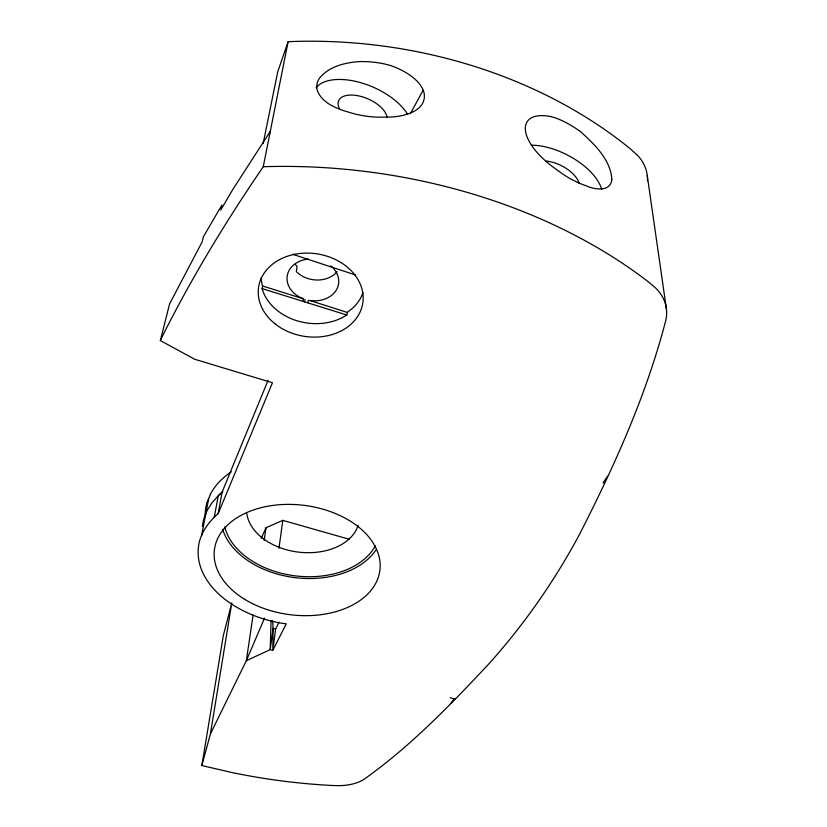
<?xml version="1.0" encoding="UTF-8"?>
<svg xmlns="http://www.w3.org/2000/svg" width="827" height="827" viewBox="0 0 827 827"><rect width="100%" height="100%" fill="white"/><g stroke="black" fill="none" stroke-linecap="round" stroke-linejoin="round"><path stroke-width="1.24" d="M271.07 620.529L270.212 649.629L246.332 660.701L210.43 733.859L201.85 765.533L231.291 772.397A460.029 318.447 6.3 0 0 330.779 785.423L336.175 785.609A38.083 21.44 5.3 0 0 365.503 778.259C411.329 745.499 450.498 704.811 488.881 663.864C505.886 644.915 521.775 624.964 536.454 604.155C552.074 582.001 566.33 558.897 579.169 535.028C614.037 466.831 645.784 396.578 665.301 322.292A55.016 42.156 -8.2 0 0 653.154 285.832L647.789 281.407A455.305 311.965 6.4 0 0 263.265 166.723A3465.45 1267.77 -20.9 0 0 162.526 335.948L160.345 340.579L194.779 359.28L272.476 382.756L218.194 513.557C210.151 520.628 203.266 529.249 199.989 539.576A99.488 65.798 7 0 0 279.94 622.948L286.266 623.868L272.807 650.322L270.212 649.629L273.075 628.365L272.662 620.705M342.368 317.609L346.782 315.015L347.66 312.017A52.018 41.608 8.8 0 0 362.939 292.779M275.639 629.047L272.807 650.322L273.075 628.365L275.639 629.047L279.113 622.121M278.968 548.27L282.813 520.369L349.501 539.338M307.882 302.796L308.254 300.149M303.044 301.462L303.426 298.826L262.583 285.977L262.304 285.17A52.018 41.608 8.8 0 1 261.187 277.831M304.574 301.948L304.956 299.302M253.083 615.092L246.332 660.701L264.547 618.1M264.154 540.403L266.036 527.74L282.813 520.369M210.43 733.859L231.808 602.842L223.331 635.518L201.85 765.533M342.368 317.609A52.132 41.629 8.7 0 1 263.575 292.903L262.107 288.613L262.583 285.977M218.194 513.557L222.112 492.096L268.072 380.337M214.276 517.216L218.235 495.766L222.112 492.096M201.602 535.638L208.683 498.557M263.265 166.723L288.116 41.681A412.663 309.794 6.5 0 1 630.339 148.85L637.596 155.435A49.31 40.73 -12.2 0 1 647.458 180.813M263.131 143.66L277.717 71.835L288.116 41.681M160.345 340.579L169.566 303.964L202.212 241.742L203.401 236.729L221.905 205.034L220.768 210.006L232.418 190.086L270.284 131.369L269.437 133.767M207.091 502.506L210.285 494.587M261.218 538.305L266.036 527.74M410.574 113.247L423.176 90.174C420.116 82.762 413.624 77.511 407.06 73.262A53.827 27.704 11.7 0 0 390.592 65.519L384.297 63.906A55.885 28.924 6.8 0 0 358.112 61.653C344.239 62.862 328.96 66.656 319.739 77.862A50.364 25.947 1.9 0 0 317.589 91.259C323.46 104.605 338.76 109.257 351.64 113.082A55.719 28.759 6.8 0 0 378.993 117.176L385.775 117.134A53.765 27.642 11.7 0 0 403.855 115.17L408.931 113.619A52.67 27.095 11.7 0 0 420.209 106.683C424.334 102.3 425.657 95.715 423.176 90.174M451.025 703.312L454.137 698.794L454.902 698.97M607.607 476.207L603.11 482.72L604.392 483.102M450.25 697.75L454.137 698.794M262.107 288.613L346.782 315.015M347.082 312.358L309.639 300.439A25.978 20.778 8.7 0 0 336.238 290.163A25.978 20.778 8.7 0 0 330.769 265.818M292.706 254.292L355.476 274.967M647.241 175.51L666.438 309.153M376.078 549.79A81.325 55.275 7 0 1 293.771 577.473A81.325 55.275 7 0 1 222.608 529.218M339.184 108.11A26.082 13.304 23.3 0 1 358.019 95.746A26.082 13.304 23.3 0 1 387.046 117.444M316.038 87.879A52.235 26.64 23.3 0 1 360.975 82.752A52.235 26.64 23.3 0 1 407.597 114.353M202.429 526.334A98.072 65.912 7 0 1 204.083 518.157L207.298 510.259L212.032 502.744L218.235 495.766A98.113 65.943 7 0 1 222.856 491.745M358.143 525.372A56.639 38.776 7 0 1 299.694 552.25A56.639 38.776 7 0 1 246.828 513.629M545.582 161.038A25.348 12.663 27.4 0 1 578.993 183.108M205.137 515.417A97.079 66.015 7 0 1 207.039 502.496M210.223 494.567A97.079 66.015 7 0 1 231.374 471.783M337.075 271.711A25.544 20.685 8.9 0 1 296.304 271.545L297.079 266.48A25.43 20.665 8.9 0 1 295.208 264.299M303.437 298.816A25.978 20.778 8.7 0 1 287.155 276.373A25.978 20.778 8.7 0 1 308.523 259.109M375.282 545.954A78.462 53.331 7 0 1 294.836 575.809A78.462 53.331 7 0 1 224.748 526.851M531.43 145.201A50.757 25.358 27.4 0 1 601.653 189.135M611.846 179.624C610.533 192.36 594.003 189.621 585.836 185.641A52.969 22.877 38.3 0 1 558.421 170.941L553.015 166.992A51.532 23.425 34 0 1 525.341 129.539A51.532 23.425 34 0 1 549.934 116.411L554.969 117.754A53.042 22.96 38.3 0 1 581.102 132.113C594.799 144.704 610.76 159.869 611.846 179.624M244.751 599.368A83.382 55.13 7 0 0 379.138 574.403A83.382 55.13 7 0 0 267.586 506.269A83.382 55.13 7 0 0 244.751 599.368M275.412 324.132A52.69 41.732 8.7 0 0 361.978 306.858A52.69 41.732 8.7 0 0 294.712 254.282A52.69 41.732 8.7 0 0 275.412 324.132"/></g></svg>
